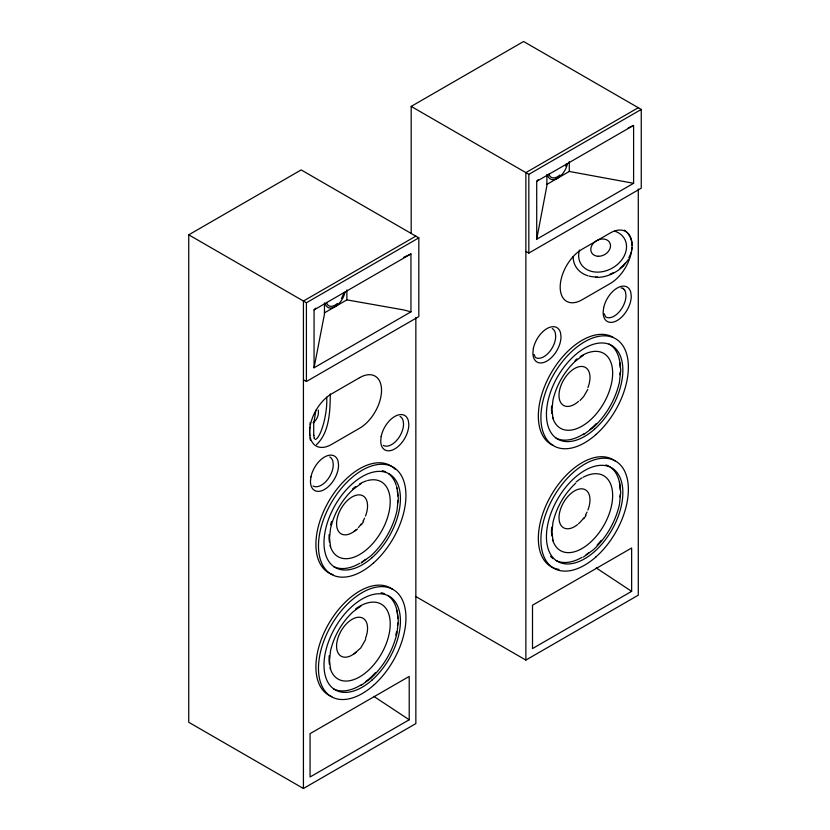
<?xml version="1.0" encoding="UTF-8"?>
<svg xmlns="http://www.w3.org/2000/svg" width="830" height="830" viewBox="0 0 830 830"><rect width="100%" height="100%" fill="white"/><g stroke="black" fill="none" stroke-linecap="round" stroke-linejoin="round"><path stroke-width="1.25" d="M397.041 632.709L398.317 620.83L397.041 610.403M619.471 381.925L620.747 370.035L619.471 359.618M619.471 504.298L620.747 492.408L619.471 481.981M315.877 410.134L313.719 424.006L313.719 435.532L313.647 434.962L314.466 438.738L314.186 438.136M536.709 239.227L536.709 181.324L633.601 125.392L633.601 183.295L536.709 239.227L546.887 185.692L546.887 174.487M403.577 257.383L410.954 253.939L410.954 311.841L314.062 367.783L324.457 314.114L324.457 302.909M396.958 633.176C393.005 650.336 383.885 666.116 371 678.12M619.388 382.381C615.435 399.541 606.325 415.332 593.44 427.336M619.388 504.754C615.435 521.914 606.325 537.695 593.44 549.699L583.428 557.054M365.688 639.422L360.78 647.919L354.078 653.853M587.785 389.436L583.749 396.439L579.983 400.537M361.309 524.861L363.602 521.51M583.749 518.812L586.032 515.461M623.61 265.745L628.237 259.717M536.709 181.324L538.13 179.705M314.062 367.783L314.062 309.881L315.701 308.117M353.196 489.306C341.929 499.795 333.961 513.604 330.506 528.617L329.52 538.172L330.589 546.96M575.636 360.884C564.369 371.373 556.39 385.182 552.936 400.195L551.95 409.75L553.029 418.538M575.636 483.247C564.369 493.746 556.39 507.555 552.936 522.558L551.95 532.123L553.029 540.911M623.475 265.87C616.119 273.153 605.962 277.708 595.515 277.417M352.843 489.607L360.988 483.662M575.273 361.185L583.428 355.24M354.078 531.49L357.554 528.959M360.988 563.103L371 555.758C383.885 543.754 393.005 527.963 396.958 510.803L398.317 498.457L397.041 488.04M583.428 434.681L593.087 427.637M360.988 606.035L353.196 611.668C341.929 622.168 333.961 635.977 330.506 650.979L329.52 660.545L330.589 669.333M360.988 685.476L370.647 678.432M313.076 422.771C317.05 420.001 319.094 414.824 318.274 410.062M316.469 444.704C329.614 432.337 330.132 410.892 330.288 393.918M415.851 317.465L415.851 723.594L303.427 788.5L188.742 722.287L188.742 234.828L301.166 169.922L418.818 237.857L418.818 316.604L306.405 381.499L303.427 379.787M411.182 233.458L411.182 106.406L523.595 41.5L641.258 109.436L641.258 188.182L528.835 253.077L525.867 251.366M415.851 236.135L303.427 301.041L303.427 788.5M638.28 107.713L525.867 172.619L525.867 660.078L415.633 596.438M188.742 234.828L306.405 302.753L418.818 237.857M411.182 106.406L528.835 174.331L641.258 109.436M314.062 309.881L410.954 253.939M324.406 312.848L346.867 299.879L403.577 309.901L410.954 311.841M546.835 184.426L569.297 171.457L633.601 183.295M409.211 719.766L310.067 776.994L310.067 733.647L409.211 676.419L409.211 719.766L373.832 696.391M631.64 591.344L532.507 648.572L532.507 605.226L631.64 547.997L631.64 591.344L596.262 567.969M525.867 660.078L638.28 595.172L638.28 189.043M628.186 127.945L632.522 125.901M621.099 287.896L623.538 288.653L622.801 288.269L624.679 290.002M604.261 313.802L605.464 316.458M534.001 354.369L535.205 357.025M569.297 161.497L569.297 171.457M528.835 174.331L528.835 253.077M346.867 289.919L346.867 299.879M306.405 302.753L306.405 381.499M624.492 230.149A30.959 24.06 -29.1 0 1 632.066 245.659A30.959 17.876 -60 0 0 610.175 233.023L582.069 249.249A30.959 17.876 -60 0 0 560.188 287.159A30.959 17.876 -60 0 0 582.069 299.796L610.175 283.57A30.959 17.876 -60 0 0 632.045 246.769A30.959 24.06 -29.1 0 1 631.62 250.131M631.059 252.382A30.959 24.06 -29.1 0 1 628.735 257.954M625.166 263.193A30.959 24.06 -29.1 0 1 620.093 268.214M613.36 272.655A30.959 24.06 -29.1 0 1 610.226 274.118M597.476 276.961A30.959 24.06 -29.1 0 1 588.978 276.068M587.858 275.747A30.959 24.06 -29.1 0 1 573.125 256.595M552.24 328.545A16.745 9.67 -60 0 1 555.301 332.903L555.706 336.212A16.745 9.67 -60 0 1 548.391 353.061A16.745 9.67 -60 0 1 535.495 357.554M578.51 401.398A21.912 12.647 -60 0 1 559.005 395.381A21.912 12.647 -60 0 1 578.51 366.839A21.912 12.647 -60 0 1 587.91 387.631M567.429 163.769A14.484 8.362 -60 0 1 557.532 178.253A14.484 8.362 -60 0 1 547.634 175.192M577.524 524.591A21.912 12.647 -60 0 1 559.026 516.955A21.912 12.647 -60 0 1 578.832 489.129A21.912 12.647 -60 0 1 587.91 510.004M587.028 512.079A21.912 12.647 -60 0 1 585.451 515.129M583.604 518.013A21.912 12.647 -60 0 1 578.51 523.761M583.21 477.229A43.243 24.973 -60 0 1 612.592 493.352A43.243 24.973 -60 0 1 587.007 545.175A43.243 24.973 -60 0 1 552.531 539.365M551.836 535.9A43.243 24.973 -60 0 1 551.639 527.289M576.103 481.991A43.243 24.973 -60 0 1 582.069 477.862M624.378 289.722A16.745 9.67 -60 0 1 625.561 292.336L625.965 295.646A16.745 9.67 -60 0 1 618.661 312.495A16.745 9.67 -60 0 1 605.755 316.987M566.133 164.112A12.595 7.273 -60 0 1 565.604 166.114M559.835 175.026A12.595 7.273 -60 0 1 548.931 174.051M614.563 231.124A25.149 19.547 -29.1 0 1 624.295 255.775A25.149 19.547 -29.1 0 1 594.404 271.939A25.149 19.547 -29.1 0 1 579.465 250.1M553.226 445.42A61.856 35.711 -60 0 1 550.155 374.704A61.856 35.711 -60 0 1 612.997 337.239M610.081 466.979A54.043 31.208 -60 0 1 620.269 489.845M620.176 494.628A54.043 31.208 -60 0 1 619.958 497.056M601.179 540.361A54.043 31.208 -60 0 1 597.123 545.051M589.051 552.531A54.043 31.208 -60 0 1 586.063 554.762M582.069 557.303A54.043 31.208 -60 0 1 556.069 560.52M553.112 558.683A54.043 31.208 -60 0 1 550.498 556.256M605.9 464.914A54.043 31.208 -60 0 1 609.096 466.367M580.087 356.724A43.243 24.973 -60 0 1 612.395 368.696A43.243 24.973 -60 0 1 588.034 421.993A43.243 24.973 -60 0 1 552.531 417.002M551.836 413.527A43.243 24.973 -60 0 1 551.556 406.119M575.117 360.428A43.243 24.973 -60 0 1 577.089 358.851M609.096 344.004A54.043 31.208 -60 0 1 619.502 360.262M619.886 362.575A54.043 31.208 -60 0 1 620.269 367.483M620.176 372.265A54.043 31.208 -60 0 1 619.958 374.693M596.272 423.57A54.043 31.208 -60 0 1 590.026 429.369M584.061 433.727A54.043 31.208 -60 0 1 556.069 438.157M558.984 569.39A61.856 35.711 -60 0 1 548.713 499.774A61.856 35.711 -60 0 1 614.947 460.889M310.368 440.18A30.959 7.729 -79.5 0 1 309.974 437.763M309.766 435.553A30.959 7.729 -79.5 0 1 309.787 427.149M309.974 424.68A30.959 7.729 -79.5 0 1 310.181 422.512M400.06 416.401A16.745 9.67 -60 0 1 403.131 420.758L403.536 424.068A16.745 9.67 -60 0 1 396.221 440.917A16.745 9.67 -60 0 1 383.315 445.409M356.07 529.82A21.912 12.647 -60 0 1 336.575 523.792A21.912 12.647 -60 0 1 356.07 495.261A21.912 12.647 -60 0 1 365.48 516.053M364.598 518.128A21.912 12.647 -60 0 1 363.021 521.178M361.164 524.072A21.912 12.647 -60 0 1 358.363 527.558M329.8 456.967A16.745 9.67 -60 0 1 332.872 461.324L333.276 464.634A16.745 9.67 -60 0 1 325.962 481.483A16.745 9.67 -60 0 1 313.055 485.975M344.99 292.191A14.484 8.362 -60 0 1 335.092 306.675A14.484 8.362 -60 0 1 325.204 303.614M387.641 595.401A54.043 31.208 -60 0 1 397.84 618.267M397.736 623.05A54.043 31.208 -60 0 1 397.529 625.478M396.553 631.703A54.043 31.208 -60 0 1 395.754 635.168M375.523 672.559A54.043 31.208 -60 0 1 365.625 681.721M361.631 684.511A54.043 31.208 -60 0 1 333.639 688.942M381.157 592.703A54.043 31.208 -60 0 1 384.57 593.761M356.07 652.183A21.912 12.647 -60 0 1 336.575 646.165A21.912 12.647 -60 0 1 356.07 617.634A21.912 12.647 -60 0 1 365.48 638.426M355.645 608.888A43.243 24.973 -60 0 1 389.758 618.08A43.243 24.973 -60 0 1 366.258 672.248A43.243 24.973 -60 0 1 330.101 667.787M329.406 664.322A43.243 24.973 -60 0 1 329.209 655.71M343.703 292.534A12.595 7.273 -60 0 1 343.174 294.536M342.811 295.532A12.595 7.273 -60 0 1 341.4 298.478M337.405 303.448A12.595 7.273 -60 0 1 326.491 302.473M388.596 473.712A54.043 31.208 -60 0 1 396.211 485.311M396.553 486.494A54.043 31.208 -60 0 1 397.062 488.683M397.446 490.997A54.043 31.208 -60 0 1 397.84 495.904M397.736 500.687A54.043 31.208 -60 0 1 397.529 503.115M365.625 559.358A54.043 31.208 -60 0 1 361.631 562.149M359.639 563.352A54.043 31.208 -60 0 1 333.639 566.579M382.329 470.62A54.043 31.208 -60 0 1 385.639 471.876M333.017 574.661A61.856 35.711 -60 0 1 329.23 500.49A61.856 35.711 -60 0 1 395.194 469.292M326.657 397.217A25.149 6.277 -79.5 0 1 323.596 423.425A25.149 6.277 -79.5 0 1 315.265 439.485M367.555 480.549A43.243 24.973 -60 0 1 381.261 531.708A43.243 24.973 -60 0 1 330.101 545.424M329.406 541.949A43.243 24.973 -60 0 1 329.126 534.541M330.61 524.892A43.243 24.973 -60 0 1 331.564 521.448M352.688 488.849A43.243 24.973 -60 0 1 355.645 486.525M359.639 483.921A43.243 24.973 -60 0 1 366.455 480.871M331.886 696.65A61.856 35.711 -60 0 1 328.213 624.616A61.856 35.711 -60 0 1 392.517 589.31M310.939 476.887L310.451 481.358A19.868 11.475 -60 0 0 324.509 489.472A19.868 11.475 -60 0 0 338.557 465.132L338.08 461.21A19.868 11.475 -60 0 0 324.509 457.019A19.868 11.475 -60 0 0 310.939 476.887M381.198 436.321L380.721 440.792A19.868 11.475 -60 0 0 394.769 448.906A19.868 11.475 -60 0 0 408.827 424.566L408.339 420.644A19.868 11.475 -60 0 0 394.769 416.452A19.868 11.475 -60 0 0 381.198 436.321M533.368 348.465L532.891 352.937A19.868 11.475 -60 0 0 546.939 361.05A19.868 11.475 -60 0 0 560.997 336.71L560.52 332.788A19.868 11.475 -60 0 0 546.939 328.597A19.868 11.475 -60 0 0 533.368 348.465M603.628 307.899L603.151 312.37A19.868 11.475 -60 0 0 617.209 320.484A19.868 11.475 -60 0 0 631.257 296.144L630.779 292.222A19.868 11.475 -60 0 0 617.209 288.031A19.868 11.475 -60 0 0 603.628 307.899M359.639 377.671L331.533 393.897A30.959 17.876 -60 0 0 309.642 431.808A30.959 17.876 -60 0 0 331.533 444.444L359.639 428.218A30.959 17.876 -60 0 0 381.53 390.308A30.959 17.876 -60 0 0 359.639 377.671M594.529 551.566A54.043 31.208 -60 0 0 611.668 467.85A54.043 31.208 -60 0 0 547.727 524.55A54.043 31.208 -60 0 0 594.529 551.566M598.098 256.273A10.365 8.051 -29.1 0 0 610.185 243.678A10.365 8.051 -29.1 0 0 593.678 242.941A10.365 8.051 -29.1 0 0 598.098 256.273M594.529 429.203A54.043 31.208 -60 0 0 611.668 345.488A54.043 31.208 -60 0 0 547.727 402.177A54.043 31.208 -60 0 0 594.529 429.203M595.961 434.536A61.856 35.711 -60 0 0 615.57 338.723A61.856 35.711 -60 0 0 542.395 403.608A61.856 35.711 -60 0 0 595.961 434.536M595.961 556.899A61.856 35.711 -60 0 0 615.57 461.096A61.856 35.711 -60 0 0 542.395 525.971A61.856 35.711 -60 0 0 595.961 556.899M372.099 679.988A54.043 31.208 -60 0 0 389.229 596.272A54.043 31.208 -60 0 0 325.298 652.971A54.043 31.208 -60 0 0 372.099 679.988M372.099 557.625A54.043 31.208 -60 0 0 389.229 473.909A54.043 31.208 -60 0 0 325.298 530.598A54.043 31.208 -60 0 0 372.099 557.625M373.531 562.958A61.856 35.711 -60 0 0 393.13 467.145A61.856 35.711 -60 0 0 319.965 532.03A61.856 35.711 -60 0 0 373.531 562.958M373.531 685.321A61.856 35.711 -60 0 0 393.13 589.518A61.856 35.711 -60 0 0 319.965 654.393A61.856 35.711 -60 0 0 373.531 685.321"/></g></svg>
